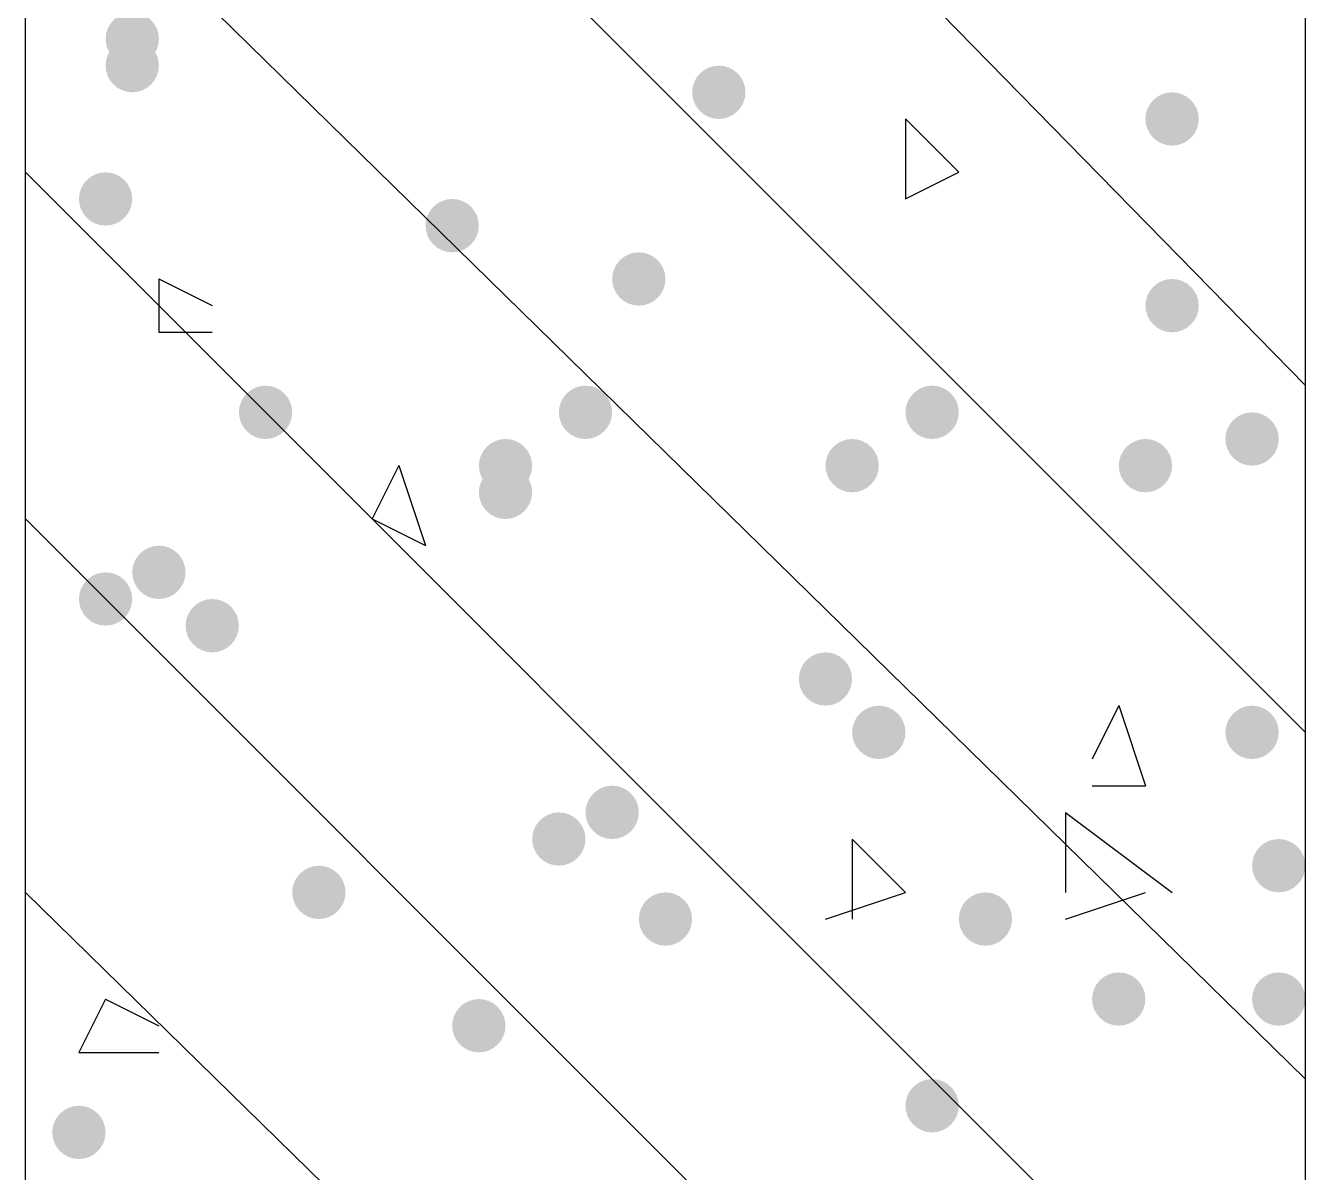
# Model space of a CAD drawing. Header units: inches. Extents: x 11 to 286, y 6 to 196.
# Drawn here: x 133.364 to 135.396, y 155.949 to 157.769 of the extents above; entities that cross this region are included whole.
import ezdxf

# ---------------------------------------------------------------- set-up
doc = ezdxf.new("R2010")
doc.units = ezdxf.units.IN
doc.header["$MEASUREMENT"] = 0
doc.layers.add('PDF_几何图形', color=7, linetype='Continuous')
doc.layers.add('PDF_实体填充', color=7, linetype='Continuous', true_color=0xffffff)

msp = doc.modelspace()

# ---------------------------------------------------------------- hatches: boundary and pattern name
at = {"layer": 'PDF_实体填充', "transparency": 33554559}
h = msp.add_hatch(color=7, dxfattribs=at)
edge = h.paths.add_edge_path(flags=0)
edge.add_spline(control_points=[(133.5758, 157.7481), (133.5758, 157.7248), (133.5567, 157.7058), (133.5334, 157.7058)], knot_values=[0, 0, 0, 0, 1, 1, 1, 1], degree=3, periodic=0)
edge.add_spline(control_points=[(133.5334, 157.7058), (133.5102, 157.7058), (133.4911, 157.7248), (133.4911, 157.7481)], knot_values=[0, 0, 0, 0, 1, 1, 1, 1], degree=3, periodic=0)
edge.add_line((133.4911, 157.7481), (133.4911, 157.7481))
edge.add_spline(control_points=[(133.4911, 157.7481), (133.4911, 157.7714), (133.5102, 157.7904), (133.5334, 157.7904)], knot_values=[0, 0, 0, 0, 1, 1, 1, 1], degree=3, periodic=0)
edge.add_spline(control_points=[(133.5334, 157.7904), (133.5567, 157.7904), (133.5758, 157.7714), (133.5758, 157.7481)], knot_values=[0, 0, 0, 0, 1, 1, 1, 1], degree=3, periodic=0)
edge.add_line((133.5758, 157.7481), (133.5758, 157.7481))
edge.add_line((133.5758, 157.7481), (133.5758, 157.7481))
h = msp.add_hatch(color=7, dxfattribs=at)
edge = h.paths.add_edge_path(flags=0)
edge.add_spline(control_points=[(133.5758, 157.7058), (133.5758, 157.6825), (133.5567, 157.6634), (133.5334, 157.6634)], knot_values=[0, 0, 0, 0, 1, 1, 1, 1], degree=3, periodic=0)
edge.add_spline(control_points=[(133.5334, 157.6634), (133.5102, 157.6634), (133.4911, 157.6825), (133.4911, 157.7058)], knot_values=[0, 0, 0, 0, 1, 1, 1, 1], degree=3, periodic=0)
edge.add_line((133.4911, 157.7058), (133.4911, 157.7058))
edge.add_spline(control_points=[(133.4911, 157.7058), (133.4911, 157.7291), (133.5102, 157.7481), (133.5334, 157.7481)], knot_values=[0, 0, 0, 0, 1, 1, 1, 1], degree=3, periodic=0)
edge.add_spline(control_points=[(133.5334, 157.7481), (133.5567, 157.7481), (133.5758, 157.7291), (133.5758, 157.7058)], knot_values=[0, 0, 0, 0, 1, 1, 1, 1], degree=3, periodic=0)
edge.add_line((133.5758, 157.7058), (133.5758, 157.7058))
edge.add_line((133.5758, 157.7058), (133.5758, 157.7058))
h = msp.add_hatch(color=7, dxfattribs=at)
edge = h.paths.add_edge_path(flags=0)
edge.add_spline(control_points=[(134.5071, 157.6634), (134.5071, 157.6402), (134.4881, 157.6211), (134.4648, 157.6211)], knot_values=[0, 0, 0, 0, 1, 1, 1, 1], degree=3, periodic=0)
edge.add_spline(control_points=[(134.4648, 157.6211), (134.4415, 157.6211), (134.4224, 157.6402), (134.4224, 157.6634)], knot_values=[0, 0, 0, 0, 1, 1, 1, 1], degree=3, periodic=0)
edge.add_line((134.4224, 157.6634), (134.4224, 157.6634))
edge.add_spline(control_points=[(134.4224, 157.6634), (134.4224, 157.6867), (134.4415, 157.7058), (134.4648, 157.7058)], knot_values=[0, 0, 0, 0, 1, 1, 1, 1], degree=3, periodic=0)
edge.add_spline(control_points=[(134.4648, 157.7058), (134.4881, 157.7058), (134.5071, 157.6867), (134.5071, 157.6634)], knot_values=[0, 0, 0, 0, 1, 1, 1, 1], degree=3, periodic=0)
edge.add_line((134.5071, 157.6634), (134.5071, 157.6634))
edge.add_line((134.5071, 157.6634), (134.5071, 157.6634))
h = msp.add_hatch(color=7, dxfattribs=at)
edge = h.paths.add_edge_path(flags=0)
edge.add_spline(control_points=[(135.2268, 157.6211), (135.2268, 157.5978), (135.2077, 157.5788), (135.1844, 157.5788)], knot_values=[0, 0, 0, 0, 1, 1, 1, 1], degree=3, periodic=0)
edge.add_spline(control_points=[(135.1844, 157.5788), (135.1612, 157.5788), (135.1421, 157.5978), (135.1421, 157.6211)], knot_values=[0, 0, 0, 0, 1, 1, 1, 1], degree=3, periodic=0)
edge.add_line((135.1421, 157.6211), (135.1421, 157.6211))
edge.add_spline(control_points=[(135.1421, 157.6211), (135.1421, 157.6444), (135.1612, 157.6634), (135.1844, 157.6634)], knot_values=[0, 0, 0, 0, 1, 1, 1, 1], degree=3, periodic=0)
edge.add_spline(control_points=[(135.1844, 157.6634), (135.2077, 157.6634), (135.2268, 157.6444), (135.2268, 157.6211)], knot_values=[0, 0, 0, 0, 1, 1, 1, 1], degree=3, periodic=0)
edge.add_line((135.2268, 157.6211), (135.2268, 157.6211))
edge.add_line((135.2268, 157.6211), (135.2268, 157.6211))
h = msp.add_hatch(color=7, dxfattribs=at)
edge = h.paths.add_edge_path(flags=0)
edge.add_spline(control_points=[(133.5334, 157.4941), (133.5334, 157.4708), (133.5144, 157.4518), (133.4911, 157.4518)], knot_values=[0, 0, 0, 0, 1, 1, 1, 1], degree=3, periodic=0)
edge.add_spline(control_points=[(133.4911, 157.4518), (133.4678, 157.4518), (133.4488, 157.4708), (133.4488, 157.4941)], knot_values=[0, 0, 0, 0, 1, 1, 1, 1], degree=3, periodic=0)
edge.add_line((133.4488, 157.4941), (133.4488, 157.4941))
edge.add_spline(control_points=[(133.4488, 157.4941), (133.4488, 157.5174), (133.4678, 157.5364), (133.4911, 157.5364)], knot_values=[0, 0, 0, 0, 1, 1, 1, 1], degree=3, periodic=0)
edge.add_spline(control_points=[(133.4911, 157.5364), (133.5144, 157.5364), (133.5334, 157.5174), (133.5334, 157.4941)], knot_values=[0, 0, 0, 0, 1, 1, 1, 1], degree=3, periodic=0)
edge.add_line((133.5334, 157.4941), (133.5334, 157.4941))
edge.add_line((133.5334, 157.4941), (133.5334, 157.4941))
h = msp.add_hatch(color=7, dxfattribs=at)
edge = h.paths.add_edge_path(flags=0)
edge.add_spline(control_points=[(134.0838, 157.4518), (134.0838, 157.4285), (134.0647, 157.4094), (134.0414, 157.4094)], knot_values=[0, 0, 0, 0, 1, 1, 1, 1], degree=3, periodic=0)
edge.add_spline(control_points=[(134.0414, 157.4094), (134.0182, 157.4094), (133.9991, 157.4285), (133.9991, 157.4518)], knot_values=[0, 0, 0, 0, 1, 1, 1, 1], degree=3, periodic=0)
edge.add_line((133.9991, 157.4518), (133.9991, 157.4518))
edge.add_spline(control_points=[(133.9991, 157.4518), (133.9991, 157.4751), (134.0182, 157.4941), (134.0414, 157.4941)], knot_values=[0, 0, 0, 0, 1, 1, 1, 1], degree=3, periodic=0)
edge.add_spline(control_points=[(134.0414, 157.4941), (134.0647, 157.4941), (134.0838, 157.4751), (134.0838, 157.4518)], knot_values=[0, 0, 0, 0, 1, 1, 1, 1], degree=3, periodic=0)
edge.add_line((134.0838, 157.4518), (134.0838, 157.4518))
edge.add_line((134.0838, 157.4518), (134.0838, 157.4518))
h = msp.add_hatch(color=7, dxfattribs=at)
edge = h.paths.add_edge_path(flags=0)
edge.add_spline(control_points=[(134.3801, 157.3671), (134.3801, 157.3438), (134.3611, 157.3248), (134.3378, 157.3248)], knot_values=[0, 0, 0, 0, 1, 1, 1, 1], degree=3, periodic=0)
edge.add_spline(control_points=[(134.3378, 157.3248), (134.3145, 157.3248), (134.2954, 157.3438), (134.2954, 157.3671)], knot_values=[0, 0, 0, 0, 1, 1, 1, 1], degree=3, periodic=0)
edge.add_line((134.2954, 157.3671), (134.2954, 157.3671))
edge.add_spline(control_points=[(134.2954, 157.3671), (134.2954, 157.3904), (134.3145, 157.4094), (134.3378, 157.4094)], knot_values=[0, 0, 0, 0, 1, 1, 1, 1], degree=3, periodic=0)
edge.add_spline(control_points=[(134.3378, 157.4094), (134.3611, 157.4094), (134.3801, 157.3904), (134.3801, 157.3671)], knot_values=[0, 0, 0, 0, 1, 1, 1, 1], degree=3, periodic=0)
edge.add_line((134.3801, 157.3671), (134.3801, 157.3671))
edge.add_line((134.3801, 157.3671), (134.3801, 157.3671))
h = msp.add_hatch(color=7, dxfattribs=at)
edge = h.paths.add_edge_path(flags=0)
edge.add_spline(control_points=[(135.2268, 157.3248), (135.2268, 157.3015), (135.2077, 157.2824), (135.1844, 157.2824)], knot_values=[0, 0, 0, 0, 1, 1, 1, 1], degree=3, periodic=0)
edge.add_spline(control_points=[(135.1844, 157.2824), (135.1612, 157.2824), (135.1421, 157.3015), (135.1421, 157.3248)], knot_values=[0, 0, 0, 0, 1, 1, 1, 1], degree=3, periodic=0)
edge.add_line((135.1421, 157.3248), (135.1421, 157.3248))
edge.add_spline(control_points=[(135.1421, 157.3248), (135.1421, 157.3481), (135.1612, 157.3671), (135.1844, 157.3671)], knot_values=[0, 0, 0, 0, 1, 1, 1, 1], degree=3, periodic=0)
edge.add_spline(control_points=[(135.1844, 157.3671), (135.2077, 157.3671), (135.2268, 157.3481), (135.2268, 157.3248)], knot_values=[0, 0, 0, 0, 1, 1, 1, 1], degree=3, periodic=0)
edge.add_line((135.2268, 157.3248), (135.2268, 157.3248))
edge.add_line((135.2268, 157.3248), (135.2268, 157.3248))
h = msp.add_hatch(color=7, dxfattribs=at)
edge = h.paths.add_edge_path(flags=0)
edge.add_spline(control_points=[(133.7874, 157.1554), (133.7874, 157.1322), (133.7684, 157.1131), (133.7451, 157.1131)], knot_values=[0, 0, 0, 0, 1, 1, 1, 1], degree=3, periodic=0)
edge.add_spline(control_points=[(133.7451, 157.1131), (133.7218, 157.1131), (133.7028, 157.1322), (133.7028, 157.1554)], knot_values=[0, 0, 0, 0, 1, 1, 1, 1], degree=3, periodic=0)
edge.add_line((133.7028, 157.1554), (133.7028, 157.1554))
edge.add_spline(control_points=[(133.7028, 157.1554), (133.7028, 157.1787), (133.7218, 157.1978), (133.7451, 157.1978)], knot_values=[0, 0, 0, 0, 1, 1, 1, 1], degree=3, periodic=0)
edge.add_spline(control_points=[(133.7451, 157.1978), (133.7684, 157.1978), (133.7874, 157.1787), (133.7874, 157.1554)], knot_values=[0, 0, 0, 0, 1, 1, 1, 1], degree=3, periodic=0)
edge.add_line((133.7874, 157.1554), (133.7874, 157.1554))
edge.add_line((133.7874, 157.1554), (133.7874, 157.1554))
h = msp.add_hatch(color=7, dxfattribs=at)
edge = h.paths.add_edge_path(flags=0)
edge.add_spline(control_points=[(134.2954, 157.1554), (134.2954, 157.1322), (134.2764, 157.1131), (134.2531, 157.1131)], knot_values=[0, 0, 0, 0, 1, 1, 1, 1], degree=3, periodic=0)
edge.add_spline(control_points=[(134.2531, 157.1131), (134.2298, 157.1131), (134.2108, 157.1322), (134.2108, 157.1554)], knot_values=[0, 0, 0, 0, 1, 1, 1, 1], degree=3, periodic=0)
edge.add_line((134.2108, 157.1554), (134.2108, 157.1554))
edge.add_spline(control_points=[(134.2108, 157.1554), (134.2108, 157.1787), (134.2298, 157.1978), (134.2531, 157.1978)], knot_values=[0, 0, 0, 0, 1, 1, 1, 1], degree=3, periodic=0)
edge.add_spline(control_points=[(134.2531, 157.1978), (134.2764, 157.1978), (134.2954, 157.1787), (134.2954, 157.1554)], knot_values=[0, 0, 0, 0, 1, 1, 1, 1], degree=3, periodic=0)
edge.add_line((134.2954, 157.1554), (134.2954, 157.1554))
edge.add_line((134.2954, 157.1554), (134.2954, 157.1554))
h = msp.add_hatch(color=7, dxfattribs=at)
edge = h.paths.add_edge_path(flags=0)
edge.add_spline(control_points=[(134.8458, 157.1554), (134.8458, 157.1322), (134.8267, 157.1131), (134.8034, 157.1131)], knot_values=[0, 0, 0, 0, 1, 1, 1, 1], degree=3, periodic=0)
edge.add_spline(control_points=[(134.8034, 157.1131), (134.7802, 157.1131), (134.7611, 157.1322), (134.7611, 157.1554)], knot_values=[0, 0, 0, 0, 1, 1, 1, 1], degree=3, periodic=0)
edge.add_line((134.7611, 157.1554), (134.7611, 157.1554))
edge.add_spline(control_points=[(134.7611, 157.1554), (134.7611, 157.1787), (134.7802, 157.1978), (134.8034, 157.1978)], knot_values=[0, 0, 0, 0, 1, 1, 1, 1], degree=3, periodic=0)
edge.add_spline(control_points=[(134.8034, 157.1978), (134.8267, 157.1978), (134.8458, 157.1787), (134.8458, 157.1554)], knot_values=[0, 0, 0, 0, 1, 1, 1, 1], degree=3, periodic=0)
edge.add_line((134.8458, 157.1554), (134.8458, 157.1554))
edge.add_line((134.8458, 157.1554), (134.8458, 157.1554))
h = msp.add_hatch(color=7, dxfattribs=at)
edge = h.paths.add_edge_path(flags=0)
edge.add_spline(control_points=[(135.3538, 157.1131), (135.3538, 157.0898), (135.3347, 157.0708), (135.3114, 157.0708)], knot_values=[0, 0, 0, 0, 1, 1, 1, 1], degree=3, periodic=0)
edge.add_spline(control_points=[(135.3114, 157.0708), (135.2882, 157.0708), (135.2691, 157.0898), (135.2691, 157.1131)], knot_values=[0, 0, 0, 0, 1, 1, 1, 1], degree=3, periodic=0)
edge.add_line((135.2691, 157.1131), (135.2691, 157.1131))
edge.add_spline(control_points=[(135.2691, 157.1131), (135.2691, 157.1364), (135.2882, 157.1554), (135.3114, 157.1554)], knot_values=[0, 0, 0, 0, 1, 1, 1, 1], degree=3, periodic=0)
edge.add_spline(control_points=[(135.3114, 157.1554), (135.3347, 157.1554), (135.3538, 157.1364), (135.3538, 157.1131)], knot_values=[0, 0, 0, 0, 1, 1, 1, 1], degree=3, periodic=0)
edge.add_line((135.3538, 157.1131), (135.3538, 157.1131))
edge.add_line((135.3538, 157.1131), (135.3538, 157.1131))
h = msp.add_hatch(color=7, dxfattribs=at)
edge = h.paths.add_edge_path(flags=0)
edge.add_spline(control_points=[(134.1684, 157.0708), (134.1684, 157.0475), (134.1494, 157.0284), (134.1261, 157.0284)], knot_values=[0, 0, 0, 0, 1, 1, 1, 1], degree=3, periodic=0)
edge.add_spline(control_points=[(134.1261, 157.0284), (134.1028, 157.0284), (134.0838, 157.0475), (134.0838, 157.0708)], knot_values=[0, 0, 0, 0, 1, 1, 1, 1], degree=3, periodic=0)
edge.add_line((134.0838, 157.0708), (134.0838, 157.0708))
edge.add_spline(control_points=[(134.0838, 157.0708), (134.0838, 157.0941), (134.1028, 157.1131), (134.1261, 157.1131)], knot_values=[0, 0, 0, 0, 1, 1, 1, 1], degree=3, periodic=0)
edge.add_spline(control_points=[(134.1261, 157.1131), (134.1494, 157.1131), (134.1684, 157.0941), (134.1684, 157.0708)], knot_values=[0, 0, 0, 0, 1, 1, 1, 1], degree=3, periodic=0)
edge.add_line((134.1684, 157.0708), (134.1684, 157.0708))
edge.add_line((134.1684, 157.0708), (134.1684, 157.0708))
h = msp.add_hatch(color=7, dxfattribs=at)
edge = h.paths.add_edge_path(flags=0)
edge.add_spline(control_points=[(134.7188, 157.0708), (134.7188, 157.0475), (134.6997, 157.0284), (134.6764, 157.0284)], knot_values=[0, 0, 0, 0, 1, 1, 1, 1], degree=3, periodic=0)
edge.add_spline(control_points=[(134.6764, 157.0284), (134.6532, 157.0284), (134.6341, 157.0475), (134.6341, 157.0708)], knot_values=[0, 0, 0, 0, 1, 1, 1, 1], degree=3, periodic=0)
edge.add_line((134.6341, 157.0708), (134.6341, 157.0708))
edge.add_spline(control_points=[(134.6341, 157.0708), (134.6341, 157.0941), (134.6532, 157.1131), (134.6764, 157.1131)], knot_values=[0, 0, 0, 0, 1, 1, 1, 1], degree=3, periodic=0)
edge.add_spline(control_points=[(134.6764, 157.1131), (134.6997, 157.1131), (134.7188, 157.0941), (134.7188, 157.0708)], knot_values=[0, 0, 0, 0, 1, 1, 1, 1], degree=3, periodic=0)
edge.add_line((134.7188, 157.0708), (134.7188, 157.0708))
edge.add_line((134.7188, 157.0708), (134.7188, 157.0708))
h = msp.add_hatch(color=7, dxfattribs=at)
edge = h.paths.add_edge_path(flags=0)
edge.add_spline(control_points=[(135.1844, 157.0708), (135.1844, 157.0475), (135.1654, 157.0284), (135.1421, 157.0284)], knot_values=[0, 0, 0, 0, 1, 1, 1, 1], degree=3, periodic=0)
edge.add_spline(control_points=[(135.1421, 157.0284), (135.1188, 157.0284), (135.0998, 157.0475), (135.0998, 157.0708)], knot_values=[0, 0, 0, 0, 1, 1, 1, 1], degree=3, periodic=0)
edge.add_line((135.0998, 157.0708), (135.0998, 157.0708))
edge.add_spline(control_points=[(135.0998, 157.0708), (135.0998, 157.0941), (135.1188, 157.1131), (135.1421, 157.1131)], knot_values=[0, 0, 0, 0, 1, 1, 1, 1], degree=3, periodic=0)
edge.add_spline(control_points=[(135.1421, 157.1131), (135.1654, 157.1131), (135.1844, 157.0941), (135.1844, 157.0708)], knot_values=[0, 0, 0, 0, 1, 1, 1, 1], degree=3, periodic=0)
edge.add_line((135.1844, 157.0708), (135.1844, 157.0708))
edge.add_line((135.1844, 157.0708), (135.1844, 157.0708))
h = msp.add_hatch(color=7, dxfattribs=at)
edge = h.paths.add_edge_path(flags=0)
edge.add_spline(control_points=[(134.1684, 157.0284), (134.1684, 157.0052), (134.1494, 156.9861), (134.1261, 156.9861)], knot_values=[0, 0, 0, 0, 1, 1, 1, 1], degree=3, periodic=0)
edge.add_spline(control_points=[(134.1261, 156.9861), (134.1028, 156.9861), (134.0838, 157.0052), (134.0838, 157.0284)], knot_values=[0, 0, 0, 0, 1, 1, 1, 1], degree=3, periodic=0)
edge.add_line((134.0838, 157.0284), (134.0838, 157.0284))
edge.add_spline(control_points=[(134.0838, 157.0284), (134.0838, 157.0517), (134.1028, 157.0708), (134.1261, 157.0708)], knot_values=[0, 0, 0, 0, 1, 1, 1, 1], degree=3, periodic=0)
edge.add_spline(control_points=[(134.1261, 157.0708), (134.1494, 157.0708), (134.1684, 157.0517), (134.1684, 157.0284)], knot_values=[0, 0, 0, 0, 1, 1, 1, 1], degree=3, periodic=0)
edge.add_line((134.1684, 157.0284), (134.1684, 157.0284))
edge.add_line((134.1684, 157.0284), (134.1684, 157.0284))
h = msp.add_hatch(color=7, dxfattribs=at)
edge = h.paths.add_edge_path(flags=0)
edge.add_spline(control_points=[(133.6181, 156.9014), (133.6181, 156.8782), (133.5991, 156.8591), (133.5758, 156.8591)], knot_values=[0, 0, 0, 0, 1, 1, 1, 1], degree=3, periodic=0)
edge.add_spline(control_points=[(133.5758, 156.8591), (133.5525, 156.8591), (133.5334, 156.8782), (133.5334, 156.9014)], knot_values=[0, 0, 0, 0, 1, 1, 1, 1], degree=3, periodic=0)
edge.add_line((133.5334, 156.9014), (133.5334, 156.9014))
edge.add_spline(control_points=[(133.5334, 156.9014), (133.5334, 156.9247), (133.5525, 156.9438), (133.5758, 156.9438)], knot_values=[0, 0, 0, 0, 1, 1, 1, 1], degree=3, periodic=0)
edge.add_spline(control_points=[(133.5758, 156.9438), (133.5991, 156.9438), (133.6181, 156.9247), (133.6181, 156.9014)], knot_values=[0, 0, 0, 0, 1, 1, 1, 1], degree=3, periodic=0)
edge.add_line((133.6181, 156.9014), (133.6181, 156.9014))
edge.add_line((133.6181, 156.9014), (133.6181, 156.9014))
h = msp.add_hatch(color=7, dxfattribs=at)
edge = h.paths.add_edge_path(flags=0)
edge.add_spline(control_points=[(133.5334, 156.8591), (133.5334, 156.8358), (133.5144, 156.8168), (133.4911, 156.8168)], knot_values=[0, 0, 0, 0, 1, 1, 1, 1], degree=3, periodic=0)
edge.add_spline(control_points=[(133.4911, 156.8168), (133.4678, 156.8168), (133.4488, 156.8358), (133.4488, 156.8591)], knot_values=[0, 0, 0, 0, 1, 1, 1, 1], degree=3, periodic=0)
edge.add_line((133.4488, 156.8591), (133.4488, 156.8591))
edge.add_spline(control_points=[(133.4488, 156.8591), (133.4488, 156.8824), (133.4678, 156.9014), (133.4911, 156.9014)], knot_values=[0, 0, 0, 0, 1, 1, 1, 1], degree=3, periodic=0)
edge.add_spline(control_points=[(133.4911, 156.9014), (133.5144, 156.9014), (133.5334, 156.8824), (133.5334, 156.8591)], knot_values=[0, 0, 0, 0, 1, 1, 1, 1], degree=3, periodic=0)
edge.add_line((133.5334, 156.8591), (133.5334, 156.8591))
edge.add_line((133.5334, 156.8591), (133.5334, 156.8591))
h = msp.add_hatch(color=7, dxfattribs=at)
edge = h.paths.add_edge_path(flags=0)
edge.add_spline(control_points=[(133.7028, 156.8168), (133.7028, 156.7935), (133.6837, 156.7744), (133.6604, 156.7744)], knot_values=[0, 0, 0, 0, 1, 1, 1, 1], degree=3, periodic=0)
edge.add_spline(control_points=[(133.6604, 156.7744), (133.6372, 156.7744), (133.6181, 156.7935), (133.6181, 156.8168)], knot_values=[0, 0, 0, 0, 1, 1, 1, 1], degree=3, periodic=0)
edge.add_line((133.6181, 156.8168), (133.6181, 156.8168))
edge.add_spline(control_points=[(133.6181, 156.8168), (133.6181, 156.8401), (133.6372, 156.8591), (133.6604, 156.8591)], knot_values=[0, 0, 0, 0, 1, 1, 1, 1], degree=3, periodic=0)
edge.add_spline(control_points=[(133.6604, 156.8591), (133.6837, 156.8591), (133.7028, 156.8401), (133.7028, 156.8168)], knot_values=[0, 0, 0, 0, 1, 1, 1, 1], degree=3, periodic=0)
edge.add_line((133.7028, 156.8168), (133.7028, 156.8168))
edge.add_line((133.7028, 156.8168), (133.7028, 156.8168))
h = msp.add_hatch(color=7, dxfattribs=at)
edge = h.paths.add_edge_path(flags=0)
edge.add_spline(control_points=[(134.6764, 156.7321), (134.6764, 156.7088), (134.6574, 156.6898), (134.6341, 156.6898)], knot_values=[0, 0, 0, 0, 1, 1, 1, 1], degree=3, periodic=0)
edge.add_spline(control_points=[(134.6341, 156.6898), (134.6108, 156.6898), (134.5918, 156.7088), (134.5918, 156.7321)], knot_values=[0, 0, 0, 0, 1, 1, 1, 1], degree=3, periodic=0)
edge.add_line((134.5918, 156.7321), (134.5918, 156.7321))
edge.add_spline(control_points=[(134.5918, 156.7321), (134.5918, 156.7554), (134.6108, 156.7744), (134.6341, 156.7744)], knot_values=[0, 0, 0, 0, 1, 1, 1, 1], degree=3, periodic=0)
edge.add_spline(control_points=[(134.6341, 156.7744), (134.6574, 156.7744), (134.6764, 156.7554), (134.6764, 156.7321)], knot_values=[0, 0, 0, 0, 1, 1, 1, 1], degree=3, periodic=0)
edge.add_line((134.6764, 156.7321), (134.6764, 156.7321))
edge.add_line((134.6764, 156.7321), (134.6764, 156.7321))
h = msp.add_hatch(color=7, dxfattribs=at)
edge = h.paths.add_edge_path(flags=0)
edge.add_spline(control_points=[(134.7611, 156.6474), (134.7611, 156.6242), (134.7421, 156.6051), (134.7188, 156.6051)], knot_values=[0, 0, 0, 0, 1, 1, 1, 1], degree=3, periodic=0)
edge.add_spline(control_points=[(134.7188, 156.6051), (134.6955, 156.6051), (134.6764, 156.6242), (134.6764, 156.6474)], knot_values=[0, 0, 0, 0, 1, 1, 1, 1], degree=3, periodic=0)
edge.add_line((134.6764, 156.6474), (134.6764, 156.6474))
edge.add_spline(control_points=[(134.6764, 156.6474), (134.6764, 156.6707), (134.6955, 156.6898), (134.7188, 156.6898)], knot_values=[0, 0, 0, 0, 1, 1, 1, 1], degree=3, periodic=0)
edge.add_spline(control_points=[(134.7188, 156.6898), (134.7421, 156.6898), (134.7611, 156.6707), (134.7611, 156.6474)], knot_values=[0, 0, 0, 0, 1, 1, 1, 1], degree=3, periodic=0)
edge.add_line((134.7611, 156.6474), (134.7611, 156.6474))
edge.add_line((134.7611, 156.6474), (134.7611, 156.6474))
h = msp.add_hatch(color=7, dxfattribs=at)
edge = h.paths.add_edge_path(flags=0)
edge.add_spline(control_points=[(135.3538, 156.6474), (135.3538, 156.6242), (135.3347, 156.6051), (135.3114, 156.6051)], knot_values=[0, 0, 0, 0, 1, 1, 1, 1], degree=3, periodic=0)
edge.add_spline(control_points=[(135.3114, 156.6051), (135.2882, 156.6051), (135.2691, 156.6242), (135.2691, 156.6474)], knot_values=[0, 0, 0, 0, 1, 1, 1, 1], degree=3, periodic=0)
edge.add_line((135.2691, 156.6474), (135.2691, 156.6474))
edge.add_spline(control_points=[(135.2691, 156.6474), (135.2691, 156.6707), (135.2882, 156.6898), (135.3114, 156.6898)], knot_values=[0, 0, 0, 0, 1, 1, 1, 1], degree=3, periodic=0)
edge.add_spline(control_points=[(135.3114, 156.6898), (135.3347, 156.6898), (135.3538, 156.6707), (135.3538, 156.6474)], knot_values=[0, 0, 0, 0, 1, 1, 1, 1], degree=3, periodic=0)
edge.add_line((135.3538, 156.6474), (135.3538, 156.6474))
edge.add_line((135.3538, 156.6474), (135.3538, 156.6474))
h = msp.add_hatch(color=7, dxfattribs=at)
edge = h.paths.add_edge_path(flags=0)
edge.add_spline(control_points=[(134.3378, 156.5204), (134.3378, 156.4972), (134.3187, 156.4781), (134.2954, 156.4781)], knot_values=[0, 0, 0, 0, 1, 1, 1, 1], degree=3, periodic=0)
edge.add_spline(control_points=[(134.2954, 156.4781), (134.2722, 156.4781), (134.2531, 156.4972), (134.2531, 156.5204)], knot_values=[0, 0, 0, 0, 1, 1, 1, 1], degree=3, periodic=0)
edge.add_line((134.2531, 156.5204), (134.2531, 156.5204))
edge.add_spline(control_points=[(134.2531, 156.5204), (134.2531, 156.5437), (134.2722, 156.5628), (134.2954, 156.5628)], knot_values=[0, 0, 0, 0, 1, 1, 1, 1], degree=3, periodic=0)
edge.add_spline(control_points=[(134.2954, 156.5628), (134.3187, 156.5628), (134.3378, 156.5437), (134.3378, 156.5204)], knot_values=[0, 0, 0, 0, 1, 1, 1, 1], degree=3, periodic=0)
edge.add_line((134.3378, 156.5204), (134.3378, 156.5204))
edge.add_line((134.3378, 156.5204), (134.3378, 156.5204))
h = msp.add_hatch(color=7, dxfattribs=at)
edge = h.paths.add_edge_path(flags=0)
edge.add_spline(control_points=[(134.2531, 156.4781), (134.2531, 156.4548), (134.2341, 156.4358), (134.2108, 156.4358)], knot_values=[0, 0, 0, 0, 1, 1, 1, 1], degree=3, periodic=0)
edge.add_spline(control_points=[(134.2108, 156.4358), (134.1875, 156.4358), (134.1684, 156.4548), (134.1684, 156.4781)], knot_values=[0, 0, 0, 0, 1, 1, 1, 1], degree=3, periodic=0)
edge.add_line((134.1684, 156.4781), (134.1684, 156.4781))
edge.add_spline(control_points=[(134.1684, 156.4781), (134.1684, 156.5014), (134.1875, 156.5204), (134.2108, 156.5204)], knot_values=[0, 0, 0, 0, 1, 1, 1, 1], degree=3, periodic=0)
edge.add_spline(control_points=[(134.2108, 156.5204), (134.2341, 156.5204), (134.2531, 156.5014), (134.2531, 156.4781)], knot_values=[0, 0, 0, 0, 1, 1, 1, 1], degree=3, periodic=0)
edge.add_line((134.2531, 156.4781), (134.2531, 156.4781))
edge.add_line((134.2531, 156.4781), (134.2531, 156.4781))
h = msp.add_hatch(color=7, dxfattribs=at)
edge = h.paths.add_edge_path(flags=0)
edge.add_spline(control_points=[(135.3961, 156.4358), (135.3961, 156.4125), (135.3771, 156.3934), (135.3538, 156.3934)], knot_values=[0, 0, 0, 0, 1, 1, 1, 1], degree=3, periodic=0)
edge.add_spline(control_points=[(135.3538, 156.3934), (135.3305, 156.3934), (135.3114, 156.4125), (135.3114, 156.4358)], knot_values=[0, 0, 0, 0, 1, 1, 1, 1], degree=3, periodic=0)
edge.add_line((135.3114, 156.4358), (135.3114, 156.4358))
edge.add_spline(control_points=[(135.3114, 156.4358), (135.3114, 156.4591), (135.3305, 156.4781), (135.3538, 156.4781)], knot_values=[0, 0, 0, 0, 1, 1, 1, 1], degree=3, periodic=0)
edge.add_spline(control_points=[(135.3538, 156.4781), (135.3771, 156.4781), (135.3961, 156.4591), (135.3961, 156.4358)], knot_values=[0, 0, 0, 0, 1, 1, 1, 1], degree=3, periodic=0)
edge.add_line((135.3961, 156.4358), (135.3961, 156.4358))
edge.add_line((135.3961, 156.4358), (135.3961, 156.4358))
h = msp.add_hatch(color=7, dxfattribs=at)
edge = h.paths.add_edge_path(flags=0)
edge.add_spline(control_points=[(133.8721, 156.3934), (133.8721, 156.3702), (133.8531, 156.3511), (133.8298, 156.3511)], knot_values=[0, 0, 0, 0, 1, 1, 1, 1], degree=3, periodic=0)
edge.add_spline(control_points=[(133.8298, 156.3511), (133.8065, 156.3511), (133.7874, 156.3702), (133.7874, 156.3934)], knot_values=[0, 0, 0, 0, 1, 1, 1, 1], degree=3, periodic=0)
edge.add_line((133.7874, 156.3934), (133.7874, 156.3934))
edge.add_spline(control_points=[(133.7874, 156.3934), (133.7874, 156.4167), (133.8065, 156.4358), (133.8298, 156.4358)], knot_values=[0, 0, 0, 0, 1, 1, 1, 1], degree=3, periodic=0)
edge.add_spline(control_points=[(133.8298, 156.4358), (133.8531, 156.4358), (133.8721, 156.4167), (133.8721, 156.3934)], knot_values=[0, 0, 0, 0, 1, 1, 1, 1], degree=3, periodic=0)
edge.add_line((133.8721, 156.3934), (133.8721, 156.3934))
edge.add_line((133.8721, 156.3934), (133.8721, 156.3934))
h = msp.add_hatch(color=7, dxfattribs=at)
edge = h.paths.add_edge_path(flags=0)
edge.add_spline(control_points=[(134.4224, 156.3511), (134.4224, 156.3278), (134.4034, 156.3088), (134.3801, 156.3088)], knot_values=[0, 0, 0, 0, 1, 1, 1, 1], degree=3, periodic=0)
edge.add_spline(control_points=[(134.3801, 156.3088), (134.3568, 156.3088), (134.3378, 156.3278), (134.3378, 156.3511)], knot_values=[0, 0, 0, 0, 1, 1, 1, 1], degree=3, periodic=0)
edge.add_line((134.3378, 156.3511), (134.3378, 156.3511))
edge.add_spline(control_points=[(134.3378, 156.3511), (134.3378, 156.3744), (134.3568, 156.3934), (134.3801, 156.3934)], knot_values=[0, 0, 0, 0, 1, 1, 1, 1], degree=3, periodic=0)
edge.add_spline(control_points=[(134.3801, 156.3934), (134.4034, 156.3934), (134.4224, 156.3744), (134.4224, 156.3511)], knot_values=[0, 0, 0, 0, 1, 1, 1, 1], degree=3, periodic=0)
edge.add_line((134.4224, 156.3511), (134.4224, 156.3511))
edge.add_line((134.4224, 156.3511), (134.4224, 156.3511))
h = msp.add_hatch(color=7, dxfattribs=at)
edge = h.paths.add_edge_path(flags=0)
edge.add_spline(control_points=[(134.9304, 156.3511), (134.9304, 156.3278), (134.9114, 156.3088), (134.8881, 156.3088)], knot_values=[0, 0, 0, 0, 1, 1, 1, 1], degree=3, periodic=0)
edge.add_spline(control_points=[(134.8881, 156.3088), (134.8648, 156.3088), (134.8458, 156.3278), (134.8458, 156.3511)], knot_values=[0, 0, 0, 0, 1, 1, 1, 1], degree=3, periodic=0)
edge.add_line((134.8458, 156.3511), (134.8458, 156.3511))
edge.add_spline(control_points=[(134.8458, 156.3511), (134.8458, 156.3744), (134.8648, 156.3934), (134.8881, 156.3934)], knot_values=[0, 0, 0, 0, 1, 1, 1, 1], degree=3, periodic=0)
edge.add_spline(control_points=[(134.8881, 156.3934), (134.9114, 156.3934), (134.9304, 156.3744), (134.9304, 156.3511)], knot_values=[0, 0, 0, 0, 1, 1, 1, 1], degree=3, periodic=0)
edge.add_line((134.9304, 156.3511), (134.9304, 156.3511))
edge.add_line((134.9304, 156.3511), (134.9304, 156.3511))
h = msp.add_hatch(color=7, dxfattribs=at)
edge = h.paths.add_edge_path(flags=0)
edge.add_spline(control_points=[(135.1421, 156.2241), (135.1421, 156.2008), (135.1231, 156.1818), (135.0998, 156.1818)], knot_values=[0, 0, 0, 0, 1, 1, 1, 1], degree=3, periodic=0)
edge.add_spline(control_points=[(135.0998, 156.1818), (135.0765, 156.1818), (135.0574, 156.2008), (135.0574, 156.2241)], knot_values=[0, 0, 0, 0, 1, 1, 1, 1], degree=3, periodic=0)
edge.add_line((135.0574, 156.2241), (135.0574, 156.2241))
edge.add_spline(control_points=[(135.0574, 156.2241), (135.0574, 156.2474), (135.0765, 156.2664), (135.0998, 156.2664)], knot_values=[0, 0, 0, 0, 1, 1, 1, 1], degree=3, periodic=0)
edge.add_spline(control_points=[(135.0998, 156.2664), (135.1231, 156.2664), (135.1421, 156.2474), (135.1421, 156.2241)], knot_values=[0, 0, 0, 0, 1, 1, 1, 1], degree=3, periodic=0)
edge.add_line((135.1421, 156.2241), (135.1421, 156.2241))
edge.add_line((135.1421, 156.2241), (135.1421, 156.2241))
h = msp.add_hatch(color=7, dxfattribs=at)
edge = h.paths.add_edge_path(flags=0)
edge.add_spline(control_points=[(135.3961, 156.2241), (135.3961, 156.2008), (135.3771, 156.1818), (135.3538, 156.1818)], knot_values=[0, 0, 0, 0, 1, 1, 1, 1], degree=3, periodic=0)
edge.add_spline(control_points=[(135.3538, 156.1818), (135.3305, 156.1818), (135.3114, 156.2008), (135.3114, 156.2241)], knot_values=[0, 0, 0, 0, 1, 1, 1, 1], degree=3, periodic=0)
edge.add_line((135.3114, 156.2241), (135.3114, 156.2241))
edge.add_spline(control_points=[(135.3114, 156.2241), (135.3114, 156.2474), (135.3305, 156.2664), (135.3538, 156.2664)], knot_values=[0, 0, 0, 0, 1, 1, 1, 1], degree=3, periodic=0)
edge.add_spline(control_points=[(135.3538, 156.2664), (135.3771, 156.2664), (135.3961, 156.2474), (135.3961, 156.2241)], knot_values=[0, 0, 0, 0, 1, 1, 1, 1], degree=3, periodic=0)
edge.add_line((135.3961, 156.2241), (135.3961, 156.2241))
edge.add_line((135.3961, 156.2241), (135.3961, 156.2241))
h = msp.add_hatch(color=7, dxfattribs=at)
edge = h.paths.add_edge_path(flags=0)
edge.add_spline(control_points=[(134.1261, 156.1818), (134.1261, 156.1585), (134.1071, 156.1394), (134.0838, 156.1394)], knot_values=[0, 0, 0, 0, 1, 1, 1, 1], degree=3, periodic=0)
edge.add_spline(control_points=[(134.0838, 156.1394), (134.0605, 156.1394), (134.0414, 156.1585), (134.0414, 156.1818)], knot_values=[0, 0, 0, 0, 1, 1, 1, 1], degree=3, periodic=0)
edge.add_line((134.0414, 156.1818), (134.0414, 156.1818))
edge.add_spline(control_points=[(134.0414, 156.1818), (134.0414, 156.2051), (134.0605, 156.2241), (134.0838, 156.2241)], knot_values=[0, 0, 0, 0, 1, 1, 1, 1], degree=3, periodic=0)
edge.add_spline(control_points=[(134.0838, 156.2241), (134.1071, 156.2241), (134.1261, 156.2051), (134.1261, 156.1818)], knot_values=[0, 0, 0, 0, 1, 1, 1, 1], degree=3, periodic=0)
edge.add_line((134.1261, 156.1818), (134.1261, 156.1818))
edge.add_line((134.1261, 156.1818), (134.1261, 156.1818))
h = msp.add_hatch(color=7, dxfattribs=at)
edge = h.paths.add_edge_path(flags=0)
edge.add_spline(control_points=[(134.8458, 156.0548), (134.8458, 156.0315), (134.8267, 156.0124), (134.8034, 156.0124)], knot_values=[0, 0, 0, 0, 1, 1, 1, 1], degree=3, periodic=0)
edge.add_spline(control_points=[(134.8034, 156.0124), (134.7802, 156.0124), (134.7611, 156.0315), (134.7611, 156.0548)], knot_values=[0, 0, 0, 0, 1, 1, 1, 1], degree=3, periodic=0)
edge.add_line((134.7611, 156.0548), (134.7611, 156.0548))
edge.add_spline(control_points=[(134.7611, 156.0548), (134.7611, 156.0781), (134.7802, 156.0971), (134.8034, 156.0971)], knot_values=[0, 0, 0, 0, 1, 1, 1, 1], degree=3, periodic=0)
edge.add_spline(control_points=[(134.8034, 156.0971), (134.8267, 156.0971), (134.8458, 156.0781), (134.8458, 156.0548)], knot_values=[0, 0, 0, 0, 1, 1, 1, 1], degree=3, periodic=0)
edge.add_line((134.8458, 156.0548), (134.8458, 156.0548))
edge.add_line((134.8458, 156.0548), (134.8458, 156.0548))
h = msp.add_hatch(color=7, dxfattribs=at)
edge = h.paths.add_edge_path(flags=0)
edge.add_spline(control_points=[(133.4911, 156.0124), (133.4911, 155.9892), (133.4721, 155.9701), (133.4488, 155.9701)], knot_values=[0, 0, 0, 0, 1, 1, 1, 1], degree=3, periodic=0)
edge.add_spline(control_points=[(133.4488, 155.9701), (133.4255, 155.9701), (133.4064, 155.9892), (133.4064, 156.0124)], knot_values=[0, 0, 0, 0, 1, 1, 1, 1], degree=3, periodic=0)
edge.add_line((133.4064, 156.0124), (133.4064, 156.0124))
edge.add_spline(control_points=[(133.4064, 156.0124), (133.4064, 156.0357), (133.4255, 156.0548), (133.4488, 156.0548)], knot_values=[0, 0, 0, 0, 1, 1, 1, 1], degree=3, periodic=0)
edge.add_spline(control_points=[(133.4488, 156.0548), (133.4721, 156.0548), (133.4911, 156.0357), (133.4911, 156.0124)], knot_values=[0, 0, 0, 0, 1, 1, 1, 1], degree=3, periodic=0)
edge.add_line((133.4911, 156.0124), (133.4911, 156.0124))
edge.add_line((133.4911, 156.0124), (133.4911, 156.0124))

# ---------------------------------------------------------------- linework, layer by layer
at = {"layer": 'PDF_几何图形'}
for p, q in [((135.3961, 124.6858), (135.3961, 166.5534)), ((133.3641, 124.6858), (133.3641, 164.0134)), ((133.4911, 159.1451), (135.3961, 157.1978)), ((133.3641, 158.6794), (135.3961, 156.6474)), ((133.3641, 158.0868), (135.3961, 156.0971)), ((134.7611, 157.6211), (134.8458, 157.5364)), ((134.7611, 157.6211), (134.7611, 157.4941)), ((133.3641, 157.5364), (135.3961, 155.5044)), ((134.7611, 157.4941), (134.8458, 157.5364)), ((133.5758, 157.3671), (133.6604, 157.3248)), ((133.5758, 157.3671), (133.5758, 157.2824)), ((133.5758, 157.2824), (133.6604, 157.2824)), ((133.9568, 157.0708), (133.9144, 156.9861)), ((133.9568, 157.0708), (133.9991, 156.9438)), ((133.3641, 156.9861), (135.3961, 154.9541)), ((133.9144, 156.9861), (133.9991, 156.9438)), ((135.0998, 156.6898), (135.0574, 156.6051)), ((135.0998, 156.6898), (135.1421, 156.5628)), ((135.0574, 156.5628), (135.1421, 156.5628)), ((135.0151, 156.5204), (135.1844, 156.3934)), ((135.0151, 156.5204), (135.0151, 156.3934)), ((134.6764, 156.4781), (134.7611, 156.3934)), ((134.6764, 156.4781), (134.6764, 156.3511)), ((133.3641, 156.3934), (135.3961, 154.4038)), ((134.6341, 156.3511), (134.7611, 156.3934)), ((135.0151, 156.3511), (135.1421, 156.3934)), ((133.4911, 156.2241), (133.4488, 156.1394)), ((133.4911, 156.2241), (133.5758, 156.1818)), ((133.4488, 156.1394), (133.5758, 156.1394))]:
    msp.add_line(p, q, dxfattribs=at)

doc.saveas('drawing.dxf')
